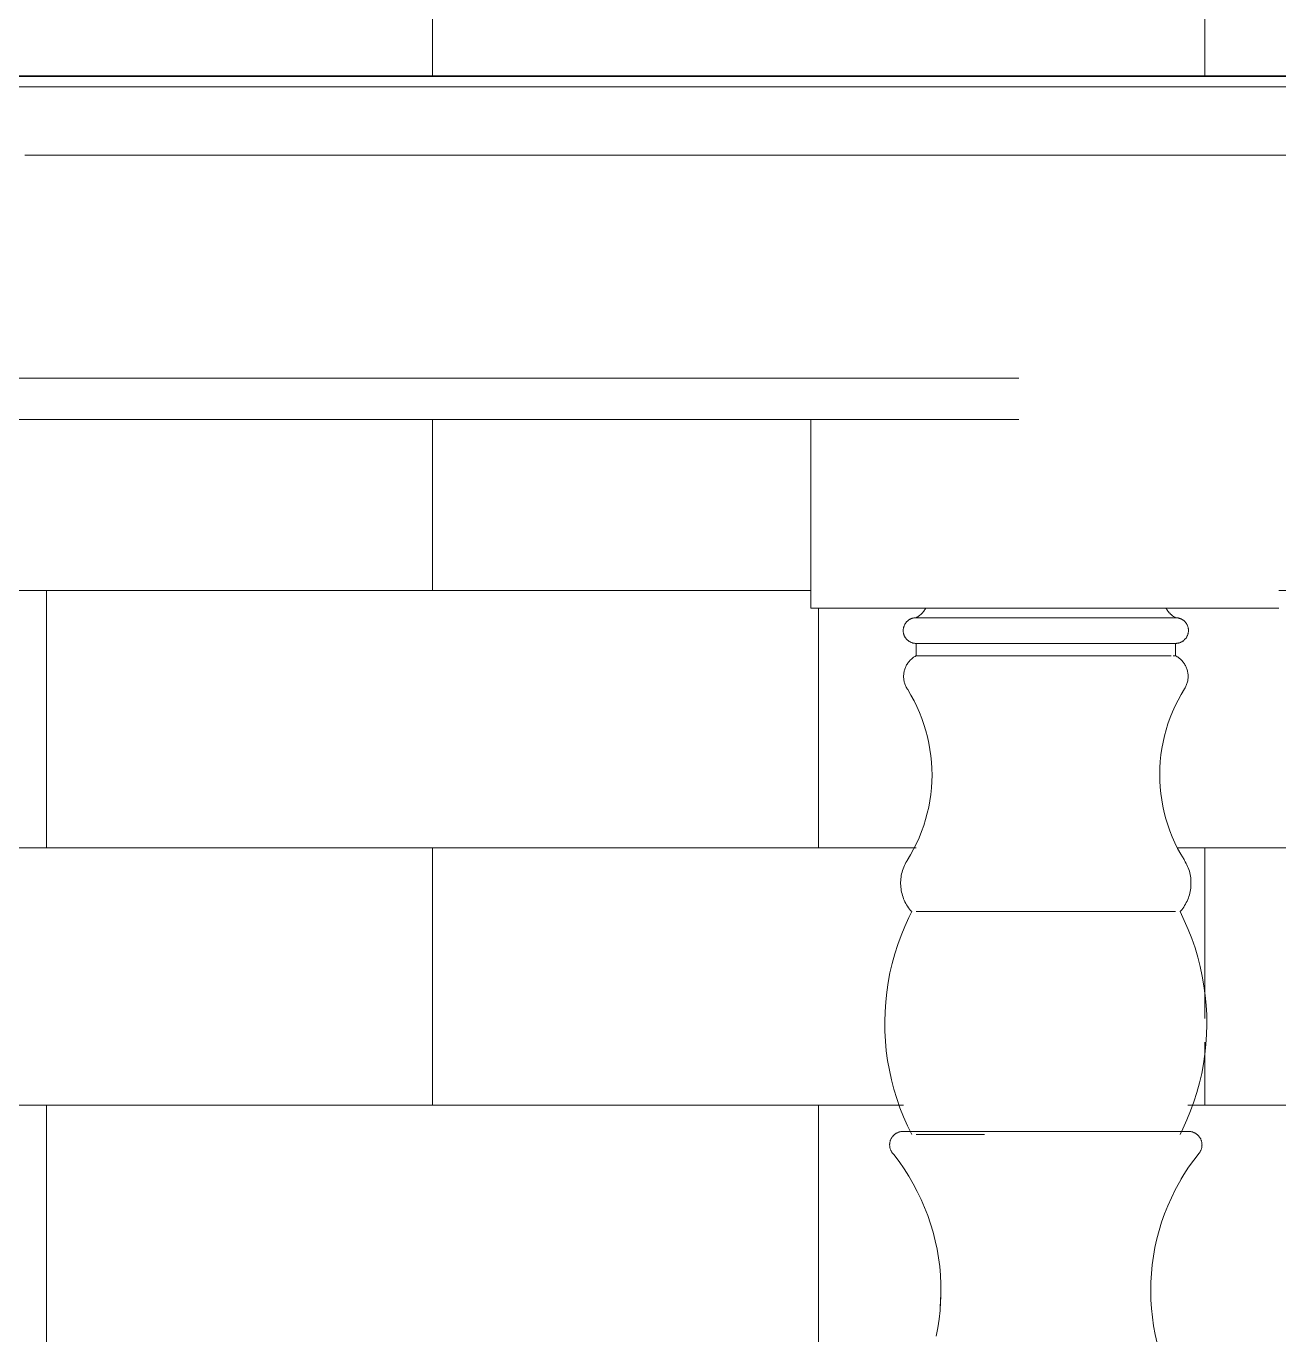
# Model space of a CAD drawing. Header units: inches. Extents: x -239 to 648, y -40 to 364.
# Drawn here: x 80.41 to 94.78, y 135.08 to 150.1 of the extents above; entities that cross this region are included whole.
import ezdxf

# ---------------------------------------------------------------- set-up
doc = ezdxf.new("R2010")
doc.units = ezdxf.units.IN
doc.header["$MEASUREMENT"] = 0
doc.layers.add('A-WALL-PATT', color=111, linetype='Continuous', lineweight=9)
doc.layers.add('I-FURN', color=30, linetype='Continuous', lineweight=9)

# ---------------------------------------------------------------- blocks, each defined once
blk = doc.blocks.new('Blocks_Provence Extendable Dining Room Table_F01599EN - Single-366095-Section 1')
at = {"layer": 'I-FURN'}
for p, q in [((101.009, 149.528), (52.584, 149.528)), ((101.009, 149.409), (52.584, 149.409)), ((91.799, 146.063), (61.794, 146.063)), ((91.799, 145.591), (61.794, 145.591)), ((89.412, 145.591), (89.412, 143.425)), ((89.412, 143.425), (89.435, 143.425)), ((92.052, 143.425), (89.435, 143.425)), ((90.67, 143.315), (91.055, 143.315)), ((91.055, 143.315), (93.546, 143.315)), ((92.052, 143.425), (92.164, 143.425)), ((94.78, 143.425), (92.164, 143.425)), ((90.619, 143.02), (90.619, 142.878)), ((90.619, 143.02), (91.055, 143.02)), ((90.619, 143.02), (90.619, 142.878)), ((90.619, 143.02), (90.67, 143.02)), ((91.055, 143.02), (93.546, 143.02)), ((93.596, 142.878), (93.596, 143.02)), ((93.596, 142.878), (93.596, 143.02)), ((90.619, 142.878), (91.055, 142.878)), ((90.619, 142.878), (90.67, 142.878)), ((91.055, 142.878), (93.546, 142.878)), ((93.57, 142.878), (93.596, 142.878)), ((93.57, 142.878), (93.596, 142.878)), ((93.414, 141.518), (93.415, 141.444)), ((90.621, 139.941), (91.02, 139.941)), ((91.02, 139.941), (93.594, 139.941)), ((90.621, 137.382), (91.02, 137.382)), ((91.02, 137.382), (91.405, 137.382))]:
    blk.add_line(p, q, dxfattribs=at)
at = {"layer": 'I-FURN', "flags": 128}
for points in [[(95, 149.409), (94.347, 149.409), (93.666, 149.409), (92.957, 149.409), (92.224, 149.409), (91.465, 149.409), (90.683, 149.409), (89.879, 149.409), (89.053, 149.409), (88.209, 149.409), (87.345, 149.409), (86.466, 149.409), (85.57, 149.409), (84.661, 149.409), (83.739, 149.409), (82.805, 149.409), (81.863, 149.409), (80.912, 149.409), (79.954, 149.409)], [(80.396, 148.622), (81.35, 148.622), (82.298, 148.622), (83.236, 148.622), (84.164, 148.622), (85.081, 148.622), (85.984, 148.622), (86.872, 148.622), (87.745, 148.622), (88.6, 148.622), (89.436, 148.622), (90.251, 148.622), (91.046, 148.622), (91.817, 148.622), (92.564, 148.622), (93.287, 148.622), (93.982, 148.622), (94.651, 148.622), (95.29, 148.622)], [(90.619, 143.02), (90.613, 143.02), (90.608, 143.02), (90.602, 143.021), (90.596, 143.022), (90.59, 143.023), (90.584, 143.024), (90.579, 143.025), (90.573, 143.027), (90.567, 143.029), (90.562, 143.031), (90.557, 143.034), (90.551, 143.036), (90.546, 143.039), (90.541, 143.042), (90.536, 143.046), (90.531, 143.049), (90.527, 143.053), (90.522, 143.056), (90.518, 143.06), (90.514, 143.064), (90.51, 143.069), (90.506, 143.073), (90.502, 143.078), (90.499, 143.083), (90.495, 143.088), (90.492, 143.093), (90.489, 143.098), (90.487, 143.103), (90.484, 143.108), (90.482, 143.114), (90.48, 143.119), (90.478, 143.125), (90.476, 143.131), (90.475, 143.136), (90.474, 143.142), (90.473, 143.148), (90.472, 143.154), (90.472, 143.16), (90.472, 143.166), (90.472, 143.172), (90.472, 143.177), (90.473, 143.183), (90.474, 143.189), (90.475, 143.195), (90.476, 143.201), (90.477, 143.206), (90.479, 143.212), (90.481, 143.218), (90.483, 143.223), (90.485, 143.229), (90.488, 143.234), (90.491, 143.239), (90.494, 143.244), (90.497, 143.249), (90.5, 143.254), (90.504, 143.259), (90.507, 143.263), (90.511, 143.268), (90.515, 143.272), (90.52, 143.276), (90.524, 143.28), (90.529, 143.284), (90.533, 143.287), (90.538, 143.29), (90.543, 143.294), (90.548, 143.296), (90.554, 143.299), (90.559, 143.302), (90.564, 143.304), (90.57, 143.306), (90.576, 143.308), (90.581, 143.31), (90.587, 143.311), (90.593, 143.312), (90.599, 143.313), (90.604, 143.314), (90.61, 143.314), (90.616, 143.315), (90.619, 143.315)], [(90.472, 143.172), (90.472, 143.177), (90.473, 143.183), (90.474, 143.189), (90.475, 143.195), (90.476, 143.201), (90.477, 143.206), (90.479, 143.212), (90.481, 143.218), (90.483, 143.223), (90.485, 143.229), (90.488, 143.234), (90.491, 143.239), (90.494, 143.244), (90.497, 143.249), (90.5, 143.254), (90.504, 143.259), (90.507, 143.263), (90.511, 143.268), (90.515, 143.272), (90.52, 143.276), (90.524, 143.28), (90.529, 143.284), (90.533, 143.287), (90.538, 143.29), (90.543, 143.294), (90.548, 143.296), (90.554, 143.299), (90.559, 143.302), (90.564, 143.304), (90.57, 143.306), (90.576, 143.308), (90.581, 143.31), (90.587, 143.311), (90.593, 143.312), (90.599, 143.313), (90.604, 143.314), (90.61, 143.314), (90.616, 143.315), (90.619, 143.315)], [(90.619, 143.315), (90.629, 143.32), (90.638, 143.326), (90.647, 143.332), (90.656, 143.338), (90.664, 143.345), (90.672, 143.352), (90.68, 143.359), (90.688, 143.367), (90.695, 143.374), (90.702, 143.383), (90.708, 143.391), (90.715, 143.4), (90.72, 143.409), (90.726, 143.418), (90.73, 143.425)], [(90.619, 143.315), (90.629, 143.32), (90.638, 143.326), (90.647, 143.332), (90.656, 143.338), (90.664, 143.345), (90.672, 143.352), (90.68, 143.359), (90.688, 143.367), (90.695, 143.374), (90.702, 143.383), (90.708, 143.391), (90.715, 143.4), (90.72, 143.409), (90.726, 143.418), (90.73, 143.425)], [(91.055, 143.315), (91.014, 143.315), (90.975, 143.315), (90.937, 143.315), (90.901, 143.315), (90.867, 143.315), (90.835, 143.315), (90.805, 143.315), (90.778, 143.315), (90.752, 143.315), (90.729, 143.315), (90.707, 143.315), (90.688, 143.315), (90.671, 143.315), (90.657, 143.315), (90.645, 143.315), (90.635, 143.315), (90.628, 143.315), (90.623, 143.315), (90.62, 143.315), (90.619, 143.315)], [(90.619, 143.315), (90.621, 143.315), (90.624, 143.315), (90.63, 143.315), (90.638, 143.315), (90.649, 143.315), (90.662, 143.315), (90.677, 143.315), (90.695, 143.315), (90.715, 143.315), (90.737, 143.315)], [(90.637, 143.315), (90.629, 143.315), (90.624, 143.315), (90.62, 143.315), (90.619, 143.315)], [(90.619, 143.315), (90.621, 143.315), (90.624, 143.315), (90.63, 143.315), (90.638, 143.315)], [(93.596, 143.315), (93.595, 143.315), (93.592, 143.315), (93.586, 143.315), (93.577, 143.315), (93.567, 143.315), (93.554, 143.315), (93.538, 143.315), (93.521, 143.315), (93.501, 143.315), (93.479, 143.315), (93.455, 143.315), (93.428, 143.315), (93.4, 143.315), (93.369, 143.315), (93.336, 143.315), (93.302, 143.315), (93.265, 143.315), (93.227, 143.315), (93.187, 143.315), (93.145, 143.315), (93.101, 143.315), (93.056, 143.315), (93.01, 143.315), (92.962, 143.315), (92.912, 143.315), (92.861, 143.315), (92.809, 143.315), (92.756, 143.315), (92.702, 143.315), (92.647, 143.315), (92.591, 143.315), (92.535, 143.315), (92.477, 143.315), (92.419, 143.315), (92.361, 143.315), (92.302, 143.315), (92.243, 143.315), (92.183, 143.315), (92.124, 143.315), (92.064, 143.315), (92.005, 143.315), (91.946, 143.315), (91.887, 143.315), (91.828, 143.315), (91.77, 143.315), (91.712, 143.315), (91.655, 143.315), (91.599, 143.315), (91.543, 143.315), (91.488, 143.315), (91.435, 143.315), (91.382, 143.315), (91.331, 143.315), (91.281, 143.315), (91.232, 143.315), (91.184, 143.315), (91.138, 143.315), (91.094, 143.315), (91.055, 143.315)], [(93.486, 143.425), (93.491, 143.416), (93.497, 143.407), (93.503, 143.398), (93.509, 143.389), (93.516, 143.381), (93.523, 143.372), (93.53, 143.365), (93.538, 143.357), (93.546, 143.35), (93.554, 143.343), (93.562, 143.336), (93.571, 143.33), (93.58, 143.324), (93.589, 143.319), (93.596, 143.315)], [(93.486, 143.425), (93.491, 143.416), (93.497, 143.407), (93.503, 143.398), (93.509, 143.389), (93.516, 143.381), (93.523, 143.372), (93.53, 143.365), (93.538, 143.357), (93.546, 143.35), (93.554, 143.343), (93.562, 143.336), (93.571, 143.33), (93.58, 143.324), (93.589, 143.319), (93.596, 143.315)], [(93.487, 143.315), (93.508, 143.315), (93.527, 143.315), (93.544, 143.315), (93.559, 143.315), (93.571, 143.315), (93.581, 143.315), (93.588, 143.315), (93.593, 143.315), (93.596, 143.315), (93.596, 143.315)], [(93.56, 143.315), (93.568, 143.315), (93.578, 143.315), (93.586, 143.315), (93.592, 143.315), (93.595, 143.315), (93.596, 143.315)], [(93.596, 143.315), (93.595, 143.315), (93.592, 143.315), (93.586, 143.315), (93.577, 143.315), (93.567, 143.315), (93.56, 143.315)], [(93.596, 143.315), (93.602, 143.315), (93.608, 143.314), (93.614, 143.314), (93.62, 143.313), (93.626, 143.312), (93.631, 143.31), (93.637, 143.309), (93.643, 143.307), (93.648, 143.305), (93.654, 143.303), (93.659, 143.301), (93.664, 143.298), (93.67, 143.295), (93.675, 143.292), (93.68, 143.289), (93.684, 143.285), (93.689, 143.282), (93.694, 143.278), (93.698, 143.274), (93.702, 143.27), (93.706, 143.266), (93.71, 143.261), (93.714, 143.257), (93.717, 143.252), (93.72, 143.247), (93.724, 143.242), (93.726, 143.237), (93.729, 143.231), (93.732, 143.226), (93.734, 143.221), (93.736, 143.215), (93.738, 143.209), (93.739, 143.204), (93.741, 143.198), (93.742, 143.192), (93.743, 143.186), (93.743, 143.181), (93.744, 143.175), (93.744, 143.169), (93.744, 143.163), (93.743, 143.157), (93.743, 143.151), (93.742, 143.145), (93.741, 143.139), (93.74, 143.134), (93.738, 143.128), (93.737, 143.122), (93.735, 143.117), (93.733, 143.111), (93.73, 143.106), (93.728, 143.101), (93.725, 143.095), (93.722, 143.09), (93.719, 143.085), (93.716, 143.08), (93.712, 143.076), (93.708, 143.071), (93.704, 143.067), (93.7, 143.063), (93.696, 143.058), (93.692, 143.055), (93.687, 143.051), (93.682, 143.047), (93.677, 143.044), (93.672, 143.041), (93.667, 143.038), (93.662, 143.035), (93.657, 143.033), (93.651, 143.03), (93.646, 143.028), (93.64, 143.026), (93.634, 143.025), (93.629, 143.023), (93.623, 143.022), (93.617, 143.021), (93.611, 143.021), (93.605, 143.02), (93.6, 143.02), (93.596, 143.02)], [(93.596, 143.315), (93.602, 143.315), (93.608, 143.314), (93.614, 143.314), (93.62, 143.313), (93.626, 143.312), (93.631, 143.31), (93.637, 143.309), (93.643, 143.307), (93.648, 143.305), (93.654, 143.303), (93.659, 143.301), (93.664, 143.298), (93.67, 143.295), (93.675, 143.292), (93.68, 143.289), (93.684, 143.285), (93.689, 143.282), (93.694, 143.278), (93.698, 143.274), (93.702, 143.27), (93.706, 143.266), (93.71, 143.261), (93.714, 143.257), (93.717, 143.252), (93.72, 143.247), (93.724, 143.242), (93.726, 143.237), (93.729, 143.231), (93.732, 143.226), (93.734, 143.221), (93.736, 143.215), (93.738, 143.209), (93.739, 143.204), (93.741, 143.198), (93.742, 143.192), (93.743, 143.186), (93.743, 143.181), (93.744, 143.175), (93.744, 143.169), (93.744, 143.163), (93.743, 143.157), (93.743, 143.151), (93.742, 143.145), (93.741, 143.139), (93.74, 143.134), (93.738, 143.128), (93.737, 143.122), (93.735, 143.117), (93.733, 143.111), (93.73, 143.106), (93.728, 143.101), (93.725, 143.095), (93.722, 143.09), (93.719, 143.085), (93.716, 143.08), (93.712, 143.076), (93.708, 143.071), (93.704, 143.067), (93.7, 143.063), (93.696, 143.058), (93.692, 143.055), (93.687, 143.051), (93.682, 143.047), (93.677, 143.044), (93.672, 143.041), (93.667, 143.038), (93.662, 143.035), (93.657, 143.033), (93.651, 143.03), (93.646, 143.028), (93.64, 143.026), (93.634, 143.025), (93.629, 143.023), (93.623, 143.022), (93.617, 143.021), (93.611, 143.021), (93.605, 143.02), (93.6, 143.02), (93.596, 143.02)], [(90.619, 143.02), (90.613, 143.02), (90.608, 143.02), (90.602, 143.021), (90.596, 143.022), (90.59, 143.023), (90.584, 143.024), (90.579, 143.025), (90.573, 143.027), (90.567, 143.029), (90.562, 143.031), (90.557, 143.034), (90.551, 143.036), (90.546, 143.039), (90.541, 143.042), (90.536, 143.046), (90.531, 143.049), (90.527, 143.053), (90.522, 143.056), (90.518, 143.06), (90.514, 143.064), (90.51, 143.069), (90.506, 143.073), (90.502, 143.078), (90.499, 143.083), (90.495, 143.088), (90.492, 143.093), (90.489, 143.098), (90.487, 143.103), (90.484, 143.108), (90.482, 143.114), (90.48, 143.119), (90.478, 143.125), (90.476, 143.131)], [(90.735, 143.02), (90.713, 143.02), (90.693, 143.02), (90.676, 143.02), (90.661, 143.02), (90.648, 143.02), (90.637, 143.02), (90.629, 143.02), (90.624, 143.02), (90.62, 143.02), (90.619, 143.02)], [(90.619, 143.02), (90.621, 143.02), (90.624, 143.02), (90.63, 143.02), (90.638, 143.02), (90.649, 143.02), (90.662, 143.02), (90.677, 143.02), (90.695, 143.02), (90.715, 143.02), (90.737, 143.02), (90.761, 143.02), (90.788, 143.02), (90.816, 143.02), (90.847, 143.02), (90.879, 143.02), (90.914, 143.02), (90.95, 143.02), (90.989, 143.02), (91.029, 143.02), (91.055, 143.02)], [(90.635, 143.02), (90.628, 143.02), (90.623, 143.02), (90.62, 143.02), (90.619, 143.02)], [(90.619, 143.02), (90.621, 143.02), (90.624, 143.02), (90.63, 143.02)], [(91.055, 143.02), (91.098, 143.02), (91.143, 143.02), (91.189, 143.02), (91.236, 143.02), (91.285, 143.02), (91.336, 143.02), (91.387, 143.02), (91.44, 143.02), (91.494, 143.02), (91.548, 143.02), (91.604, 143.02), (91.66, 143.02), (91.717, 143.02), (91.775, 143.02), (91.833, 143.02), (91.892, 143.02), (91.951, 143.02), (92.011, 143.02), (92.07, 143.02), (92.13, 143.02), (92.189, 143.02), (92.248, 143.02), (92.308, 143.02), (92.366, 143.02), (92.425, 143.02), (92.483, 143.02), (92.54, 143.02), (92.597, 143.02), (92.652, 143.02), (92.707, 143.02), (92.761, 143.02), (92.814, 143.02), (92.866, 143.02), (92.917, 143.02), (92.966, 143.02), (93.014, 143.02), (93.061, 143.02), (93.106, 143.02), (93.149, 143.02), (93.191, 143.02), (93.231, 143.02), (93.269, 143.02), (93.305, 143.02), (93.34, 143.02), (93.372, 143.02), (93.402, 143.02), (93.431, 143.02), (93.457, 143.02), (93.481, 143.02), (93.503, 143.02), (93.523, 143.02), (93.54, 143.02), (93.555, 143.02), (93.568, 143.02), (93.578, 143.02), (93.586, 143.02), (93.592, 143.02), (93.595, 143.02), (93.596, 143.02)], [(93.596, 143.02), (93.595, 143.02), (93.592, 143.02), (93.586, 143.02), (93.577, 143.02), (93.567, 143.02), (93.554, 143.02), (93.538, 143.02), (93.521, 143.02), (93.501, 143.02), (93.479, 143.02)], [(93.581, 143.02), (93.588, 143.02), (93.593, 143.02), (93.596, 143.02), (93.596, 143.02)], [(93.596, 143.02), (93.595, 143.02), (93.592, 143.02), (93.586, 143.02)], [(90.517, 142.497), (90.512, 142.507), (90.507, 142.516), (90.502, 142.526), (90.498, 142.535), (90.494, 142.545), (90.49, 142.555), (90.487, 142.566), (90.484, 142.576), (90.482, 142.587), (90.48, 142.597), (90.478, 142.608), (90.477, 142.618), (90.476, 142.629), (90.476, 142.64), (90.476, 142.651), (90.477, 142.661), (90.478, 142.672), (90.479, 142.683), (90.481, 142.693), (90.484, 142.704), (90.486, 142.714), (90.489, 142.724), (90.493, 142.734), (90.497, 142.744), (90.501, 142.754), (90.506, 142.764), (90.511, 142.773), (90.517, 142.782), (90.523, 142.791), (90.529, 142.8), (90.535, 142.809), (90.542, 142.817), (90.549, 142.825), (90.557, 142.832), (90.565, 142.84), (90.573, 142.847), (90.581, 142.853), (90.59, 142.86), (90.599, 142.866), (90.608, 142.871), (90.617, 142.877), (90.619, 142.878)], [(90.517, 142.497), (90.512, 142.507), (90.507, 142.516), (90.502, 142.526), (90.498, 142.535), (90.494, 142.545), (90.49, 142.555), (90.487, 142.566), (90.484, 142.576), (90.482, 142.587), (90.48, 142.597), (90.478, 142.608), (90.477, 142.618), (90.476, 142.629), (90.476, 142.64), (90.476, 142.651), (90.477, 142.661), (90.478, 142.672), (90.479, 142.683), (90.481, 142.693), (90.484, 142.704), (90.486, 142.714), (90.489, 142.724), (90.493, 142.734), (90.497, 142.744), (90.501, 142.754), (90.506, 142.764), (90.511, 142.773), (90.517, 142.782), (90.523, 142.791), (90.529, 142.8), (90.535, 142.809), (90.542, 142.817), (90.549, 142.825), (90.557, 142.832), (90.565, 142.84), (90.573, 142.847), (90.581, 142.853), (90.59, 142.86), (90.599, 142.866), (90.608, 142.871), (90.617, 142.877), (90.619, 142.878)], [(93.596, 142.878), (93.606, 142.873), (93.615, 142.867), (93.624, 142.861), (93.633, 142.855), (93.641, 142.848), (93.649, 142.841), (93.657, 142.834), (93.665, 142.826), (93.672, 142.819), (93.679, 142.81), (93.686, 142.802), (93.692, 142.793), (93.698, 142.784), (93.703, 142.775), (93.709, 142.766), (93.713, 142.756), (93.718, 142.746), (93.722, 142.737), (93.725, 142.726), (93.729, 142.716), (93.731, 142.706), (93.734, 142.695), (93.736, 142.685), (93.737, 142.674), (93.739, 142.664), (93.739, 142.653), (93.74, 142.642), (93.739, 142.631), (93.739, 142.621), (93.738, 142.61), (93.736, 142.599), (93.735, 142.589), (93.732, 142.578), (93.73, 142.568), (93.727, 142.558), (93.723, 142.548), (93.719, 142.538), (93.715, 142.528), (93.71, 142.518), (93.705, 142.509), (93.7, 142.5), (93.698, 142.497)], [(93.596, 142.878), (93.606, 142.873), (93.615, 142.867), (93.624, 142.861), (93.633, 142.855), (93.641, 142.848), (93.649, 142.841), (93.657, 142.834), (93.665, 142.826), (93.672, 142.819), (93.679, 142.81), (93.686, 142.802), (93.692, 142.793), (93.698, 142.784), (93.703, 142.775), (93.709, 142.766), (93.713, 142.756), (93.718, 142.746), (93.722, 142.737), (93.725, 142.726), (93.729, 142.716), (93.731, 142.706), (93.734, 142.695), (93.736, 142.685), (93.737, 142.674), (93.739, 142.664), (93.739, 142.653), (93.74, 142.642), (93.739, 142.631), (93.739, 142.621), (93.738, 142.61), (93.736, 142.599), (93.735, 142.589), (93.732, 142.578), (93.73, 142.568), (93.727, 142.558), (93.723, 142.548), (93.719, 142.538), (93.715, 142.528), (93.71, 142.518), (93.705, 142.509), (93.7, 142.5), (93.698, 142.497)], [(90.517, 140.529), (90.556, 140.592), (90.591, 140.657), (90.624, 140.723), (90.654, 140.79), (90.682, 140.859), (90.707, 140.928), (90.729, 140.999), (90.748, 141.07), (90.764, 141.142), (90.778, 141.214), (90.788, 141.287), (90.796, 141.361), (90.8, 141.434), (90.802, 141.508), (90.801, 141.582), (90.796, 141.656), (90.789, 141.729), (90.779, 141.802), (90.766, 141.875), (90.75, 141.947), (90.731, 142.018), (90.71, 142.089), (90.685, 142.158), (90.658, 142.227), (90.628, 142.295), (90.596, 142.361), (90.561, 142.426), (90.523, 142.489), (90.517, 142.497)], [(90.731, 142.018), (90.71, 142.089), (90.685, 142.158), (90.658, 142.227), (90.628, 142.295), (90.596, 142.361), (90.561, 142.426), (90.523, 142.489), (90.517, 142.497)], [(93.698, 142.497), (93.66, 142.434), (93.625, 142.37), (93.592, 142.304), (93.561, 142.236), (93.534, 142.168), (93.509, 142.098), (93.487, 142.028), (93.468, 141.957), (93.452, 141.885), (93.438, 141.812), (93.428, 141.739), (93.42, 141.666), (93.415, 141.592), (93.414, 141.518), (93.415, 141.444), (93.419, 141.371), (93.426, 141.297), (93.437, 141.224), (93.45, 141.152), (93.465, 141.08), (93.484, 141.008), (93.506, 140.938), (93.53, 140.868), (93.557, 140.799), (93.587, 140.732), (93.62, 140.666), (93.655, 140.601), (93.693, 140.538), (93.698, 140.529)], [(93.698, 142.497), (93.66, 142.434), (93.625, 142.37), (93.592, 142.304), (93.561, 142.236), (93.534, 142.168), (93.509, 142.098), (93.487, 142.028)], [(90.517, 140.529), (90.556, 140.592), (90.591, 140.657), (90.624, 140.723), (90.654, 140.79), (90.682, 140.859), (90.707, 140.928), (90.729, 140.999)], [(93.484, 141.008), (93.506, 140.938), (93.53, 140.868), (93.557, 140.799), (93.587, 140.732), (93.62, 140.666), (93.655, 140.601), (93.693, 140.538), (93.698, 140.529)], [(90.569, 139.941), (90.556, 139.955), (90.544, 139.971), (90.532, 139.986), (90.521, 140.002), (90.511, 140.019), (90.501, 140.036), (90.492, 140.053), (90.484, 140.071), (90.476, 140.089), (90.47, 140.107), (90.464, 140.126), (90.458, 140.145), (90.454, 140.164), (90.45, 140.183), (90.447, 140.202), (90.444, 140.221), (90.443, 140.241), (90.442, 140.26), (90.442, 140.28), (90.443, 140.299), (90.445, 140.319), (90.447, 140.338), (90.45, 140.357), (90.454, 140.376), (90.459, 140.395), (90.464, 140.414), (90.471, 140.433), (90.477, 140.451), (90.485, 140.469), (90.494, 140.486), (90.503, 140.504), (90.512, 140.521), (90.517, 140.529)], [(90.444, 140.221), (90.443, 140.241), (90.442, 140.26), (90.442, 140.28), (90.443, 140.299), (90.445, 140.319), (90.447, 140.338), (90.45, 140.357), (90.454, 140.376), (90.459, 140.395), (90.464, 140.414), (90.471, 140.433), (90.477, 140.451), (90.485, 140.469), (90.494, 140.486), (90.503, 140.504), (90.512, 140.521), (90.517, 140.529)], [(93.698, 140.529), (93.708, 140.512), (93.718, 140.495), (93.726, 140.478), (93.734, 140.46), (93.742, 140.442), (93.748, 140.423), (93.754, 140.405), (93.759, 140.386), (93.763, 140.367), (93.767, 140.348), (93.77, 140.328), (93.772, 140.309), (93.773, 140.29), (93.773, 140.27), (93.773, 140.251), (93.772, 140.231), (93.77, 140.212), (93.767, 140.192), (93.764, 140.173), (93.76, 140.154), (93.755, 140.135), (93.749, 140.116), (93.743, 140.098), (93.735, 140.08), (93.728, 140.062), (93.719, 140.045), (93.71, 140.027), (93.7, 140.011), (93.689, 139.994), (93.678, 139.978), (93.666, 139.963), (93.653, 139.948), (93.647, 139.941)], [(93.698, 140.529), (93.708, 140.512), (93.718, 140.495), (93.726, 140.478), (93.734, 140.46), (93.742, 140.442), (93.748, 140.423), (93.754, 140.405), (93.759, 140.386), (93.763, 140.367), (93.767, 140.348), (93.77, 140.328), (93.772, 140.309), (93.773, 140.29), (93.773, 140.27), (93.773, 140.251), (93.772, 140.231), (93.77, 140.212), (93.767, 140.192), (93.764, 140.173), (93.76, 140.154), (93.755, 140.135), (93.749, 140.116), (93.743, 140.098), (93.735, 140.08), (93.728, 140.062)], [(90.484, 140.071), (90.476, 140.089), (90.47, 140.107), (90.464, 140.126), (90.458, 140.145), (90.454, 140.164), (90.45, 140.183), (90.447, 140.202)], [(90.569, 139.941), (90.556, 139.955), (90.544, 139.971), (90.532, 139.986), (90.521, 140.002), (90.511, 140.019), (90.501, 140.036)], [(93.719, 140.045), (93.71, 140.027), (93.7, 140.011), (93.689, 139.994), (93.678, 139.978), (93.666, 139.963), (93.653, 139.948), (93.647, 139.941)], [(90.569, 137.382), (90.52, 137.483), (90.475, 137.585), (90.434, 137.69), (90.397, 137.796), (90.365, 137.904), (90.336, 138.012), (90.313, 138.122), (90.293, 138.233), (90.278, 138.344), (90.268, 138.456), (90.262, 138.568), (90.26, 138.68), (90.263, 138.792), (90.271, 138.904), (90.283, 139.016), (90.299, 139.127), (90.32, 139.237), (90.345, 139.347), (90.375, 139.455), (90.409, 139.562), (90.447, 139.668), (90.489, 139.772), (90.536, 139.874), (90.569, 139.941)], [(90.569, 137.382), (90.52, 137.483), (90.475, 137.585), (90.434, 137.69), (90.397, 137.796), (90.365, 137.904), (90.336, 138.012), (90.313, 138.122), (90.293, 138.233), (90.278, 138.344), (90.268, 138.456), (90.262, 138.568), (90.26, 138.68), (90.263, 138.792), (90.271, 138.904), (90.283, 139.016), (90.299, 139.127), (90.32, 139.237), (90.345, 139.347), (90.375, 139.455), (90.409, 139.562), (90.447, 139.668), (90.489, 139.772), (90.536, 139.874), (90.569, 139.941)], [(93.647, 139.941), (93.696, 139.84), (93.741, 139.737), (93.782, 139.632), (93.819, 139.526), (93.851, 139.419), (93.879, 139.31), (93.903, 139.2), (93.922, 139.09), (93.937, 138.978), (93.948, 138.867), (93.954, 138.755), (93.955, 138.642), (93.952, 138.53), (93.945, 138.418), (93.933, 138.306), (93.916, 138.195), (93.896, 138.085), (93.87, 137.975), (93.841, 137.867), (93.807, 137.76), (93.769, 137.655), (93.726, 137.551), (93.68, 137.448), (93.647, 137.382)], [(93.647, 139.941), (93.696, 139.84), (93.741, 139.737), (93.782, 139.632), (93.819, 139.526), (93.851, 139.419), (93.879, 139.31), (93.903, 139.2), (93.922, 139.09), (93.937, 138.978), (93.948, 138.867), (93.954, 138.755), (93.955, 138.642), (93.952, 138.53), (93.945, 138.418), (93.933, 138.306), (93.916, 138.195), (93.896, 138.085), (93.87, 137.975), (93.841, 137.867), (93.807, 137.76), (93.769, 137.655), (93.726, 137.551), (93.68, 137.448), (93.649, 137.387)], [(90.35, 137.169), (90.346, 137.174), (90.343, 137.179), (90.339, 137.184), (90.336, 137.189), (90.333, 137.194), (90.331, 137.2), (90.328, 137.205), (90.326, 137.211), (90.324, 137.217), (90.322, 137.223), (90.32, 137.229), (90.319, 137.235), (90.318, 137.241), (90.317, 137.247), (90.317, 137.253), (90.316, 137.259), (90.316, 137.265), (90.316, 137.271), (90.317, 137.277), (90.317, 137.284), (90.318, 137.29), (90.319, 137.296), (90.321, 137.302), (90.322, 137.308), (90.324, 137.313), (90.326, 137.319), (90.328, 137.325), (90.331, 137.33), (90.334, 137.336), (90.337, 137.341), (90.34, 137.347), (90.343, 137.352), (90.347, 137.357), (90.351, 137.362), (90.354, 137.366), (90.359, 137.371), (90.363, 137.375), (90.367, 137.379), (90.372, 137.383), (90.377, 137.387), (90.382, 137.391), (90.387, 137.394), (90.392, 137.397), (90.398, 137.4), (90.403, 137.403), (90.409, 137.406), (90.414, 137.408), (90.42, 137.41), (90.426, 137.412), (90.432, 137.413), (90.438, 137.415), (90.444, 137.416), (90.45, 137.417), (90.456, 137.418), (90.462, 137.418), (90.468, 137.418), (90.47, 137.418)], [(90.35, 137.169), (90.346, 137.174), (90.343, 137.179), (90.339, 137.184), (90.336, 137.189), (90.333, 137.194), (90.331, 137.2), (90.328, 137.205), (90.326, 137.211), (90.324, 137.217), (90.322, 137.223), (90.32, 137.229), (90.319, 137.235), (90.318, 137.241), (90.317, 137.247), (90.317, 137.253), (90.316, 137.259), (90.316, 137.265), (90.316, 137.271), (90.317, 137.277), (90.317, 137.284), (90.318, 137.29), (90.319, 137.296), (90.321, 137.302), (90.322, 137.308), (90.324, 137.313), (90.326, 137.319), (90.328, 137.325), (90.331, 137.33), (90.334, 137.336), (90.337, 137.341), (90.34, 137.347), (90.343, 137.352), (90.347, 137.357), (90.351, 137.362), (90.354, 137.366), (90.359, 137.371), (90.363, 137.375), (90.367, 137.379), (90.372, 137.383), (90.377, 137.387), (90.382, 137.391), (90.387, 137.394), (90.392, 137.397), (90.398, 137.4), (90.403, 137.403), (90.409, 137.406), (90.414, 137.408), (90.42, 137.41), (90.426, 137.412), (90.432, 137.413), (90.438, 137.415), (90.444, 137.416), (90.45, 137.417), (90.456, 137.418), (90.462, 137.418), (90.468, 137.418), (90.47, 137.418)], [(90.949, 137.418), (90.904, 137.418), (90.861, 137.418), (90.819, 137.418), (90.78, 137.418), (90.742, 137.418), (90.707, 137.418), (90.674, 137.418), (90.644, 137.418), (90.616, 137.418), (90.59, 137.418), (90.566, 137.418), (90.545, 137.418), (90.527, 137.418), (90.511, 137.418), (90.498, 137.418), (90.487, 137.418), (90.479, 137.418), (90.473, 137.418), (90.47, 137.418), (90.47, 137.418)], [(90.47, 137.418), (90.471, 137.418), (90.475, 137.418), (90.481, 137.418), (90.49, 137.418), (90.502, 137.418), (90.516, 137.418), (90.533, 137.418), (90.553, 137.418), (90.575, 137.418), (90.599, 137.418)], [(90.596, 137.418), (90.572, 137.418), (90.551, 137.418), (90.532, 137.418), (90.515, 137.418), (90.501, 137.418), (90.489, 137.418), (90.481, 137.418), (90.474, 137.418), (90.471, 137.418), (90.47, 137.418)], [(90.47, 137.418), (90.471, 137.418), (90.475, 137.418), (90.481, 137.418), (90.49, 137.418), (90.502, 137.418), (90.516, 137.418), (90.533, 137.418), (90.553, 137.418), (90.575, 137.418), (90.599, 137.418)], [(93.746, 137.418), (93.745, 137.418), (93.741, 137.418), (93.734, 137.418), (93.725, 137.418), (93.713, 137.418), (93.699, 137.418), (93.682, 137.418), (93.663, 137.418), (93.641, 137.418), (93.617, 137.418), (93.59, 137.418), (93.561, 137.418), (93.53, 137.418), (93.496, 137.418), (93.46, 137.418), (93.422, 137.418), (93.382, 137.418), (93.34, 137.418), (93.295, 137.418), (93.249, 137.418), (93.201, 137.418), (93.152, 137.418), (93.1, 137.418), (93.047, 137.418), (92.993, 137.418), (92.937, 137.418), (92.88, 137.418), (92.822, 137.418), (92.762, 137.418), (92.701, 137.418), (92.64, 137.418), (92.578, 137.418), (92.514, 137.418), (92.451, 137.418), (92.386, 137.418), (92.322, 137.418), (92.256, 137.418), (92.191, 137.418), (92.126, 137.418), (92.06, 137.418), (91.995, 137.418), (91.929, 137.418), (91.864, 137.418), (91.8, 137.418), (91.736, 137.418), (91.672, 137.418), (91.609, 137.418), (91.547, 137.418), (91.486, 137.418), (91.426, 137.418), (91.367, 137.418), (91.309, 137.418), (91.253, 137.418), (91.197, 137.418), (91.144, 137.418), (91.091, 137.418), (91.041, 137.418), (90.992, 137.418), (90.949, 137.418)], [(93.746, 137.418), (93.745, 137.418), (93.741, 137.418), (93.734, 137.418), (93.725, 137.418), (93.713, 137.418), (93.699, 137.418), (93.682, 137.418), (93.663, 137.418), (93.641, 137.418), (93.617, 137.418)], [(93.619, 137.418), (93.643, 137.418), (93.665, 137.418), (93.684, 137.418), (93.701, 137.418), (93.715, 137.418), (93.726, 137.418), (93.735, 137.418), (93.741, 137.418), (93.745, 137.418), (93.746, 137.418)], [(93.626, 137.418), (93.649, 137.418), (93.67, 137.418), (93.689, 137.418), (93.705, 137.418), (93.718, 137.418), (93.729, 137.418), (93.737, 137.418), (93.743, 137.418), (93.746, 137.418), (93.746, 137.418)], [(93.746, 137.418), (93.752, 137.418), (93.758, 137.418), (93.765, 137.417), (93.771, 137.416), (93.777, 137.415), (93.783, 137.414), (93.789, 137.412), (93.794, 137.41), (93.8, 137.408), (93.806, 137.406), (93.811, 137.404), (93.817, 137.401), (93.822, 137.398), (93.828, 137.395), (93.833, 137.391), (93.838, 137.388), (93.843, 137.384), (93.847, 137.38), (93.852, 137.376), (93.856, 137.372), (93.86, 137.367), (93.864, 137.363), (93.868, 137.358), (93.872, 137.353), (93.875, 137.348), (93.878, 137.342), (93.881, 137.337), (93.884, 137.332), (93.887, 137.326), (93.889, 137.32), (93.891, 137.315), (93.893, 137.309), (93.895, 137.303), (93.896, 137.297), (93.897, 137.291), (93.898, 137.285), (93.899, 137.279), (93.899, 137.273), (93.9, 137.266), (93.899, 137.26), (93.899, 137.254), (93.899, 137.248), (93.898, 137.242), (93.897, 137.236), (93.896, 137.23), (93.894, 137.224), (93.892, 137.218), (93.89, 137.212), (93.888, 137.207), (93.886, 137.201), (93.883, 137.195), (93.88, 137.19), (93.877, 137.185), (93.874, 137.18), (93.87, 137.174), (93.866, 137.17), (93.866, 137.169)], [(93.746, 137.418), (93.752, 137.418), (93.758, 137.418), (93.765, 137.417), (93.771, 137.416), (93.777, 137.415), (93.783, 137.414), (93.789, 137.412), (93.794, 137.41), (93.8, 137.408), (93.806, 137.406), (93.811, 137.404), (93.817, 137.401), (93.822, 137.398), (93.828, 137.395), (93.833, 137.391), (93.838, 137.388), (93.843, 137.384), (93.847, 137.38), (93.852, 137.376), (93.856, 137.372), (93.86, 137.367), (93.864, 137.363), (93.868, 137.358), (93.872, 137.353), (93.875, 137.348), (93.878, 137.342), (93.881, 137.337), (93.884, 137.332), (93.887, 137.326), (93.889, 137.32), (93.891, 137.315), (93.893, 137.309), (93.895, 137.303), (93.896, 137.297), (93.897, 137.291), (93.898, 137.285), (93.899, 137.279), (93.899, 137.273), (93.9, 137.266), (93.899, 137.26), (93.899, 137.254), (93.899, 137.248), (93.898, 137.242), (93.897, 137.236), (93.896, 137.23), (93.894, 137.224), (93.892, 137.218), (93.89, 137.212), (93.888, 137.207), (93.886, 137.201), (93.883, 137.195), (93.88, 137.19), (93.877, 137.185), (93.874, 137.18), (93.87, 137.174), (93.866, 137.17), (93.866, 137.169)], [(90.849, 135.067), (90.868, 135.166), (90.883, 135.265), (90.894, 135.365), (90.901, 135.465), (90.904, 135.566), (90.903, 135.666), (90.899, 135.767), (90.89, 135.867), (90.877, 135.967), (90.86, 136.066), (90.839, 136.164), (90.814, 136.261), (90.786, 136.358), (90.753, 136.453), (90.717, 136.547), (90.677, 136.639), (90.633, 136.729), (90.586, 136.818), (90.535, 136.905), (90.481, 136.99), (90.424, 137.072), (90.363, 137.152), (90.35, 137.169)], [(90.535, 136.905), (90.481, 136.99), (90.424, 137.072), (90.363, 137.152), (90.35, 137.169)], [(93.866, 137.169), (93.804, 137.089), (93.746, 137.007), (93.691, 136.923), (93.64, 136.836), (93.592, 136.748), (93.548, 136.658), (93.507, 136.566), (93.47, 136.473), (93.436, 136.378), (93.407, 136.282), (93.381, 136.184), (93.36, 136.086), (93.342, 135.987), (93.328, 135.888), (93.319, 135.788), (93.313, 135.687), (93.311, 135.587), (93.313, 135.486), (93.32, 135.386), (93.33, 135.286), (93.344, 135.186), (93.363, 135.088), (93.385, 134.99)], [(93.866, 137.169), (93.804, 137.089), (93.746, 137.007), (93.691, 136.923), (93.658, 136.867)], [(90.904, 135.605), (90.903, 135.666), (90.899, 135.767), (90.89, 135.867), (90.877, 135.967)], [(93.342, 135.987), (93.328, 135.888), (93.319, 135.788), (93.313, 135.687), (93.311, 135.606)], [(90.897, 135.409), (90.901, 135.465), (90.903, 135.516)]]:
    blk.add_lwpolyline(points, dxfattribs=at)

msp = doc.modelspace()

# ---------------------------------------------------------------- hatches: boundary and pattern name
at = {"layer": 'A-WALL-PATT'}
h = msp.add_hatch(dxfattribs=at)
h.set_pattern_fill('FP_2', color=256, style=0, pattern_type=2)
h.set_pattern_definition([(0, (271.088, 120), (0, 2.953), []), (90, (271.088, 120), (-4.429, 2.953), [2.953, -2.953])])
h.paths.add_polyline_path([(104.695, 120.065), (104.542, 120.067), (104.589, 120.095), (104.656, 120.076)])
h.paths.add_polyline_path([(104.832, 120.103), (104.82, 120.045), (104.76, 120.083), (104.83, 120.103)])
h.paths.add_polyline_path([(103.832, 120.103), (103.82, 120.045), (103.76, 120.083), (103.83, 120.103)])
h.paths.add_polyline_path([(103.559, 120.103), (103.626, 120.054), (103.53, 120.039), (103.558, 120.103)])
h.paths.add_polyline_path([(102.695, 120.065), (102.695, 120.103), (102.638, 120.081)])
h.paths.add_polyline_path([(100.073, 136.358), (100.083, 136.268), (100.137, 136.358), (100.076, 136.358)])
h.paths.add_polyline_path([(116.851, 120.065), (116.685, 120.039), (116.742, 120.095), (116.785, 120.083)])
h.paths.add_polyline_path([(116.987, 120.103), (116.976, 120.045), (116.938, 120.089), (116.986, 120.103)])
h.paths.add_polyline_path([(115.851, 120.065), (115.685, 120.039), (115.742, 120.095), (115.785, 120.083)])
h.paths.add_polyline_path([(115.987, 120.103), (115.976, 120.045), (115.916, 120.083), (115.986, 120.103)])
h.paths.add_polyline_path([(114.851, 120.065), (114.685, 120.039), (114.742, 120.095), (114.785, 120.083)])
h.paths.add_polyline_path([(114.987, 120.103), (114.976, 120.045), (114.916, 120.083), (114.986, 120.103)])
h.paths.add_polyline_path([(121.19, 146.955), (121.098, 146.843), (121.105, 146.9), (121.154, 146.932)])
h.paths.add_polyline_path([(93.44, 143.362), (93.256, 143.34), (93.437, 143.36)])
h.paths.add_polyline_path([(93.578, 133.951), (93.466, 133.978), (93.541, 133.951), (93.56, 133.951)])
h.paths.add_polyline_path([(103.632, 120), (108.299, 120.04), (108.044, 120.093), (107.414, 120.397), (107.234, 120.534), (106.778, 120.979), (106.528, 121.426), (106.431, 121.644), (106.379, 122.924), (106.379, 127.817), (109.862, 127.817), (109.862, 129.886), (108.956, 130.017), (108.151, 130.227), (105.933, 131.247), (105.809, 131.3), (105.361, 131.482), (105.088, 120.099), (104.349, 120.101), (104.309, 120.396), (104.276, 120.603), (104.166, 122.183), (104.064, 120.1), (103.341, 120.164), (103.304, 120.164), (103.276, 120.603), (103.242, 120.504), (103.194, 120.183), (103.209, 120.144), (102.996, 120.091), (102.838, 120.089), (102.82, 120.045), (102.559, 120.043), (102.532, 120.043), (102.526, 120.103), (102.349, 120.101), (102.304, 120.183), (102.276, 120.603), (102.242, 120.504), (102.194, 120.183), (102.205, 120.142), (101.994, 120.091), (101.729, 120.111), (101.617, 120.183), (101.532, 120.183), (101.758, 125.516), (101.194, 120.183), (101.205, 120.142), (100.994, 120.091), (100.729, 120.111), (100.617, 120.183), (100.532, 120.183), (101.198, 134.331), (99.915, 134.331), (99.928, 136.142), (100.036, 136.185), (99.956, 136.268), (100.073, 136.358), (99.928, 136.358), (100.232, 136.895), (100.59, 137.258), (100.979, 137.503), (101.361, 137.648), (101.957, 137.709), (101.979, 141.912), (101.929, 147.129), (101.879, 149.497), (101.932, 149.626), (102, 149.718), (102.166, 149.835), (102.644, 149.874), (103.36, 149.864), (103.644, 149.874), (104.36, 149.864), (104.644, 149.874), (108.625, 149.621), (110.419, 149.61), (112.584, 149.701), (115.183, 149.864), (115.568, 149.849), (116.183, 149.864), (116.568, 149.849), (117.183, 149.864), (117.465, 149.786), (117.589, 149.675), (117.618, 149.551), (117.725, 149.435), (117.614, 146.643), (117.571, 143.548), (117.599, 137.709), (117.926, 137.667), (118.325, 137.596), (118.788, 137.376), (119.065, 137.181), (119.409, 136.77), (119.589, 136.358), (119.51, 136.329), (119.581, 136.259), (119.469, 136.183), (119.51, 136.142), (119.631, 136.142), (119.631, 134.331), (118.314, 134.33), (119.014, 120.183), (118.844, 120.143), (118.769, 120.111), (118.506, 120.144), (118.482, 120.183), (118.337, 120.183), (117.753, 125.468), (118.014, 120.183), (117.844, 120.143), (117.769, 120.111), (117.506, 120.144), (117.472, 120.183), (117.337, 120.183), (117.265, 120.577), (117.196, 120.101), (116.458, 120.103), (116.421, 120.183), (116.337, 120.183), (116.265, 120.577), (116.196, 120.101), (115.458, 120.103), (115.321, 122.184), (115.22, 120.1), (114.455, 120.164), (114.343, 123.565), (114.162, 131.122), (113.382, 130.746), (112.529, 130.295), (112.117, 130.152), (111.667, 130.039), (110.903, 129.914), (110.649, 129.843), (110.649, 127.817), (114.133, 127.817), (114.133, 121.862), (113.957, 121.333), (113.485, 120.692), (112.926, 120.282), (112.449, 120.094), (112.033, 120.022), (112.34, 120), (121.482, 120), (121.463, 121.969), (121.364, 122.012), (121.278, 122.021), (121.118, 122.074), (121.088, 122.165), (121.105, 146.761), (121.182, 146.969), (121.154, 147.018), (121.334, 147.199), (121.46, 147.244), (121.58, 147.185), (121.58, 147.264), (122.513, 147.264), (122.513, 218.425), (212.82, 218.425), (212.82, 222.363), (27.938, 222.363), (27.938, 120), (61.099, 120), (60.725, 120.219), (60.543, 120.748), (60.524, 120.748), (60.598, 121.142), (60.802, 121.43), (61.037, 121.527), (61.071, 121.535), (60.663, 122.222), (60.412, 122.498), (60.084, 122.854), (60.058, 122.984), (60.137, 123.072), (60.228, 123.105), (60.212, 123.311), (60.033, 123.459), (60.072, 123.607), (60.228, 123.695), (60.212, 123.901), (60.027, 124.026), (60.072, 124.197), (60.228, 124.286), (60.581, 124.921), (60.659, 125.18), (60.753, 125.652), (60.721, 126.333), (60.653, 126.604), (60.327, 127.48), (59.981, 128.444), (59.806, 129.459), (59.787, 132.123), (59.826, 133.951), (59.974, 133.974), (59.922, 134.016), (59.911, 134.044), (59.906, 134.071), (59.842, 134.107), (60.193, 134.978), (60.269, 135.803), (60.112, 136.497), (59.786, 137.375), (59.842, 137.408), (59.985, 137.411), (59.717, 138.033), (59.652, 138.709), (59.701, 139.164), (59.854, 139.641), (59.984, 139.955), (59.866, 140.125), (59.878, 140.403), (60.014, 140.717), (60.133, 141.177), (60.165, 141.667), (60.032, 142.266), (59.906, 142.733), (59.962, 142.814), (60.047, 142.878), (60.047, 143.02), (59.874, 143.13), (59.904, 143.163), (59.956, 143.264), (60.19, 143.359), (60.316, 143.374), (60.288, 143.425), (58.79, 143.425), (58.79, 145.591), (53.549, 145.627), (53.516, 145.636), (53.476, 145.96), (53.568, 146.063), (53.565, 148.622), (52.482, 148.635), (52.305, 148.737), (52.204, 148.914), (52.204, 149.118), (52.305, 149.294), (52.482, 149.396), (52.584, 149.409), (52.584, 149.528), (101.009, 149.528), (101.031, 149.407), (101.206, 149.357), (101.356, 149.197), (101.403, 149.016), (101.341, 148.807), (101.18, 148.664), (101.009, 148.622), (100.025, 148.622), (100.045, 146.046), (100.133, 145.918), (100.141, 145.811), (100.002, 145.591), (94.803, 145.591), (94.78, 143.425), (93.44, 143.392), (93.445, 143.36), (93.728, 143.191), (93.686, 143.176), (93.665, 143.071), (93.56, 143.03), (93.546, 143.02), (93.575, 142.856), (93.684, 142.744), (93.692, 142.599), (93.499, 142.09), (93.438, 141.73), (93.43, 141.423), (93.52, 140.886), (93.715, 140.443), (93.754, 140.347), (93.746, 140.19), (93.609, 139.91), (93.852, 139.31), (93.942, 138.631), (93.924, 138.331), (93.83, 137.882), (93.546, 137.382), (93.815, 137.348), (93.842, 137.284), (93.708, 136.969), (93.432, 136.322), (93.319, 135.755), (93.326, 135.548), (93.466, 134.774), (93.587, 134.468), (93.724, 134.071), (93.687, 134.041), (93.687, 134.018), (93.687, 134.013), (93.578, 133.951), (93.806, 133.951), (93.768, 129.185), (93.56, 128.201), (92.894, 126.466), (92.838, 125.89), (92.879, 125.403), (93.053, 124.831), (93.303, 124.383), (93.442, 124.242), (93.56, 124.129), (93.473, 123.954), (93.365, 123.844), (93.381, 123.686), (93.56, 123.54), (93.473, 123.364), (93.365, 123.266), (93.369, 123.104), (93.272, 123.092), (93.54, 122.943), (93.433, 122.736), (92.874, 122.154), (92.666, 121.801), (92.519, 121.531), (92.703, 121.471), (92.874, 121.32), (92.97, 121.153), (93.032, 120.952), (93.032, 120.716), (92.886, 120.219), (92.512, 120), (103.619, 120)])
h.paths.add_polyline_path([(92.232, 120), (92.438, 120), (92.064, 120.168), (91.777, 120), (92.202, 120)])
h.paths.add_polyline_path([(62.956, 133.951), (62.843, 133.978), (62.892, 133.951)])
h.paths.add_polyline_path([(62.284, 120), (91.703, 120), (91.329, 120.219), (91.174, 120.851), (91.245, 121.153), (91.443, 121.43), (91.691, 121.544), (91.367, 122.119), (90.966, 122.562), (90.707, 122.854), (90.681, 122.984), (90.759, 123.072), (90.851, 123.105), (90.851, 123.302), (90.656, 123.459), (90.695, 123.607), (90.851, 123.695), (90.835, 123.901), (90.65, 124.026), (90.695, 124.197), (90.851, 124.286), (91.208, 124.93), (91.282, 125.18), (91.376, 125.684), (91.344, 126.333), (91.259, 126.656), (90.95, 127.48), (90.604, 128.444), (90.428, 129.459), (90.41, 132.123), (90.41, 133.951), (90.597, 133.974), (90.545, 134.016), (90.533, 134.044), (90.529, 134.071), (90.449, 134.071), (90.816, 134.978), (90.892, 135.803), (90.735, 136.497), (90.409, 137.375), (90.454, 137.411), (90.608, 137.411), (90.34, 138.033), (90.275, 138.709), (90.323, 139.164), (90.476, 139.641), (90.607, 139.955), (90.488, 140.125), (90.501, 140.403), (90.621, 140.672), (90.74, 141.043), (90.787, 141.667), (90.655, 142.266), (90.524, 142.71), (90.585, 142.814), (90.67, 142.878), (90.655, 143.025), (90.497, 143.129), (90.526, 143.163), (90.579, 143.264), (90.776, 143.392), (90.739, 143.425), (89.412, 143.425), (89.412, 145.591), (64.181, 145.591), (64.158, 143.425), (62.817, 143.398), (62.787, 143.365), (62.633, 143.34), (62.818, 143.351), (63.08, 143.23), (63.064, 143.176), (63.042, 143.071), (62.938, 143.03), (62.923, 143.02), (62.953, 142.856), (63.061, 142.746), (63.069, 142.599), (62.877, 142.09), (62.827, 141.801), (62.807, 141.423), (62.898, 140.886), (63.092, 140.443), (63.131, 140.347), (63.123, 140.189), (62.986, 139.91), (63.229, 139.31), (63.319, 138.631), (63.303, 138.343), (63.208, 137.882), (62.923, 137.382), (63.192, 137.348), (63.219, 137.284), (63.085, 136.969), (62.81, 136.322), (62.696, 135.755), (62.693, 135.627), (62.843, 134.774), (63.035, 134.311), (63.102, 134.071), (63.069, 134.038), (63.102, 134.016), (63.064, 134.013), (62.956, 133.951), (63.183, 133.951), (63.146, 129.185), (62.939, 128.205), (62.271, 126.466), (62.215, 125.89), (62.256, 125.403), (62.436, 124.819), (62.681, 124.383), (62.819, 124.242), (62.937, 124.129), (62.851, 123.954), (62.742, 123.844), (62.778, 123.675), (62.937, 123.539), (62.851, 123.364), (62.742, 123.266), (62.742, 123.105), (62.649, 123.092), (62.918, 122.943), (62.772, 122.699), (62.252, 122.154), (61.99, 121.725), (61.897, 121.534), (62.136, 121.449), (62.245, 121.346), (62.363, 121.158), (62.427, 120.952), (62.436, 120.748), (62.4, 120.748), (62.208, 120.197), (61.871, 120), (62.245, 120)])
h.paths.add_polyline_path([(61.834, 120), (61.46, 120.19), (61.136, 120), (61.55, 120)])
h.paths.add_polyline_path([(49.851, 120.065), (49.685, 120.039), (49.742, 120.095), (49.785, 120.083)])
h.paths.add_polyline_path([(50.016, 120.039), (49.916, 120.083), (49.988, 120.101)])
h.paths.add_polyline_path([(37.695, 120.065), (37.542, 120.067), (37.589, 120.095), (37.656, 120.076)])
h.paths.add_polyline_path([(37.86, 120.039), (37.796, 120.093), (37.832, 120.103), (37.854, 120.053)])
h.paths.add_polyline_path([(35.073, 136.358), (35.083, 136.268), (35.137, 136.358), (35.076, 136.358)])
h.paths.add_polyline_path([(35.871, 120.089), (35.701, 120.144), (35.66, 120.183), (35.532, 120.183), (36.198, 134.331), (34.915, 134.331), (34.928, 136.142), (35.036, 136.185), (34.956, 136.268), (35.073, 136.358), (34.928, 136.358), (35.232, 136.895), (35.59, 137.258), (36.019, 137.518), (36.499, 137.658), (36.957, 137.709), (36.979, 141.912), (36.929, 147.129), (36.879, 149.497), (36.932, 149.626), (37, 149.718), (37.166, 149.835), (37.644, 149.874), (41.625, 149.621), (44.28, 149.584), (47.584, 149.701), (50.192, 149.863), (50.465, 149.786), (50.589, 149.675), (50.618, 149.551), (50.725, 149.435), (50.614, 146.643), (50.571, 143.548), (50.599, 137.709), (50.926, 137.667), (51.325, 137.596), (51.788, 137.376), (52.065, 137.181), (52.469, 136.651), (52.589, 136.358), (52.473, 136.358), (52.578, 136.256), (52.469, 136.183), (52.51, 136.142), (52.631, 136.142), (52.631, 134.331), (51.315, 134.316), (52.014, 120.183), (51.844, 120.143), (51.769, 120.111), (51.506, 120.144), (51.482, 120.183), (51.337, 120.183), (50.455, 128.333), (50.256, 120.438), (50.22, 120.1), (49.458, 120.1), (49.345, 123.512), (49.093, 134.331), (38.435, 134.331), (38.336, 130.177), (38.109, 120.578), (38.041, 120.101), (37.349, 120.101), (37.309, 120.396), (37.276, 120.603), (37.188, 123.565), (37.051, 128.355), (36.194, 120.183), (36.205, 120.142), (35.994, 120.091), (35.871, 120.089)])
h.paths.add_polyline_path([(122.367, 121.969), (122.367, 121.975), (122.31, 121.975)])
h.paths.add_polyline_path([(121.826, 121.969), (121.697, 122.004), (121.8, 121.973)])
h.paths.add_polyline_path([(122.367, 121.975), (122.367, 121.995), (122.32, 121.986)])
h.paths.add_polyline_path([(-69.841, 122.244), (-37.275, 122.244), (-37.275, 136.64), (-35.307, 136.64), (-35.307, 122.244), (-27.349, 122.244), (-27.349, 203.071), (-18.52, 203.071), (-18.52, 219.421), (-17.15, 219.421), (-17.15, 222.363), (-76.81, 222.363), (-76.81, 122.244), (-74.646, 122.244), (-74.646, 136.64), (-72.678, 136.64), (-72.678, 122.244)])
h.paths.add_polyline_path([(109.862, 129.899), (109.862, 129.9), (109.732, 129.917)])
h.paths.add_polyline_path([(111.159, 129.957), (111.773, 130.07), (111.373, 129.994)])
h.paths.add_polyline_path([(93.553, 134.028), (93.545, 134.071), (93.553, 134.029)])
h.paths.add_polyline_path([(62.931, 134.028), (62.922, 134.071), (62.93, 134.029)])
h.paths.add_polyline_path([(90.652, 134.032), (90.657, 134.071), (90.644, 134.035)])
h.paths.add_polyline_path([(60.029, 134.032), (60.034, 134.071), (60.021, 134.035)])
h.paths.add_polyline_path([(52.469, 136.259), (52.469, 136.358), (52.409, 136.34), (52.466, 136.264)])
h.paths.add_polyline_path([(119.469, 136.259), (119.469, 136.358), (119.409, 136.34), (119.466, 136.264)])
h.paths.add_polyline_path([(38.048, 137.709), (49.532, 137.709), (49.729, 139.483), (49.823, 141.049), (49.838, 142.083), (49.806, 143.548), (49.794, 143.656), (46.874, 144.153), (43.448, 144.354), (40.396, 144.23), (37.756, 143.839), (37.703, 141.858), (37.796, 139.667), (38.016, 137.709), (38.045, 137.709)])
h.paths.add_polyline_path([(116.582, 138.111), (116.729, 139.483), (116.823, 141.049), (116.838, 142.083), (116.806, 143.548), (116.794, 143.656), (116.572, 143.665), (116.581, 138.175)])
h.paths.add_polyline_path([(103.963, 138.111), (103.978, 142.088), (103.935, 143.865), (103.756, 143.839), (103.703, 141.858), (103.796, 139.667), (103.96, 138.138)])
h.paths.add_polyline_path([(102.963, 138.111), (102.978, 142.497), (102.935, 143.865), (102.756, 143.839), (102.703, 141.858), (102.796, 139.667), (102.96, 138.138)])
h.paths.add_polyline_path([(115.726, 139.449), (115.823, 141.049), (115.838, 142.083), (115.806, 143.548), (115.794, 143.656), (115.572, 143.665), (115.578, 139.975), (115.723, 139.458)])
h.paths.add_polyline_path([(104.809, 139.535), (105.225, 140.938), (106.234, 143.617), (106.421, 144.085), (104.756, 143.839), (104.703, 141.858), (104.796, 139.667), (104.806, 139.565)])
h.paths.add_polyline_path([(114.839, 142.178), (114.806, 143.548), (114.794, 143.656), (114.215, 143.753), (114.639, 142.74), (114.833, 142.194)])
h.paths.add_polyline_path([(90.967, 143.35), (90.939, 143.378), (90.966, 143.35)])
h.paths.add_polyline_path([(91.055, 143.315), (90.939, 143.34), (90.967, 143.315)])
h.paths.add_polyline_path([(62.599, 143.385), (62.599, 143.425), (62.596, 143.386)])
h.paths.add_polyline_path([(93.222, 143.385), (93.222, 143.425), (93.218, 143.386)])
h.paths.add_polyline_path([(106.363, 150.315), (56.757, 150.352), (56.794, 195.984), (106.363, 195.947), (106.363, 150.324)])
h.paths.add_polyline_path([(-12.387, 212.105), (20.836, 212.105), (20.836, 222.363), (-14, 222.348), (-14, 212.105), (-12.781, 212.105)])
h.paths.add_polyline_path([(146.135, 224.607), (212.82, 224.607), (212.82, 240), (27.938, 240), (27.938, 224.607), (106.528, 224.607)])
h.paths.add_polyline_path([(2.781, 224.607), (20.836, 224.607), (20.836, 240), (-14, 240), (-14, 224.607), (-7.593, 224.607)])
h.paths.add_polyline_path([(-17.15, 224.607), (-17.15, 240), (-76.81, 240), (-76.81, 224.607), (-17.207, 224.607)])

# ---------------------------------------------------------------- block references
at = {"layer": 'I-FURN'}
msp.add_blockref('Blocks_Provence Extendable Dining Room Table_F01599EN - Single-366095-Section 1', (0, 0), dxfattribs=at)
msp.add_blockref('Blocks_Provence Extendable Dining Room Table_F01599EN - Single-366095-Section 1', (0, 0), dxfattribs=at)

doc.saveas('drawing.dxf')
